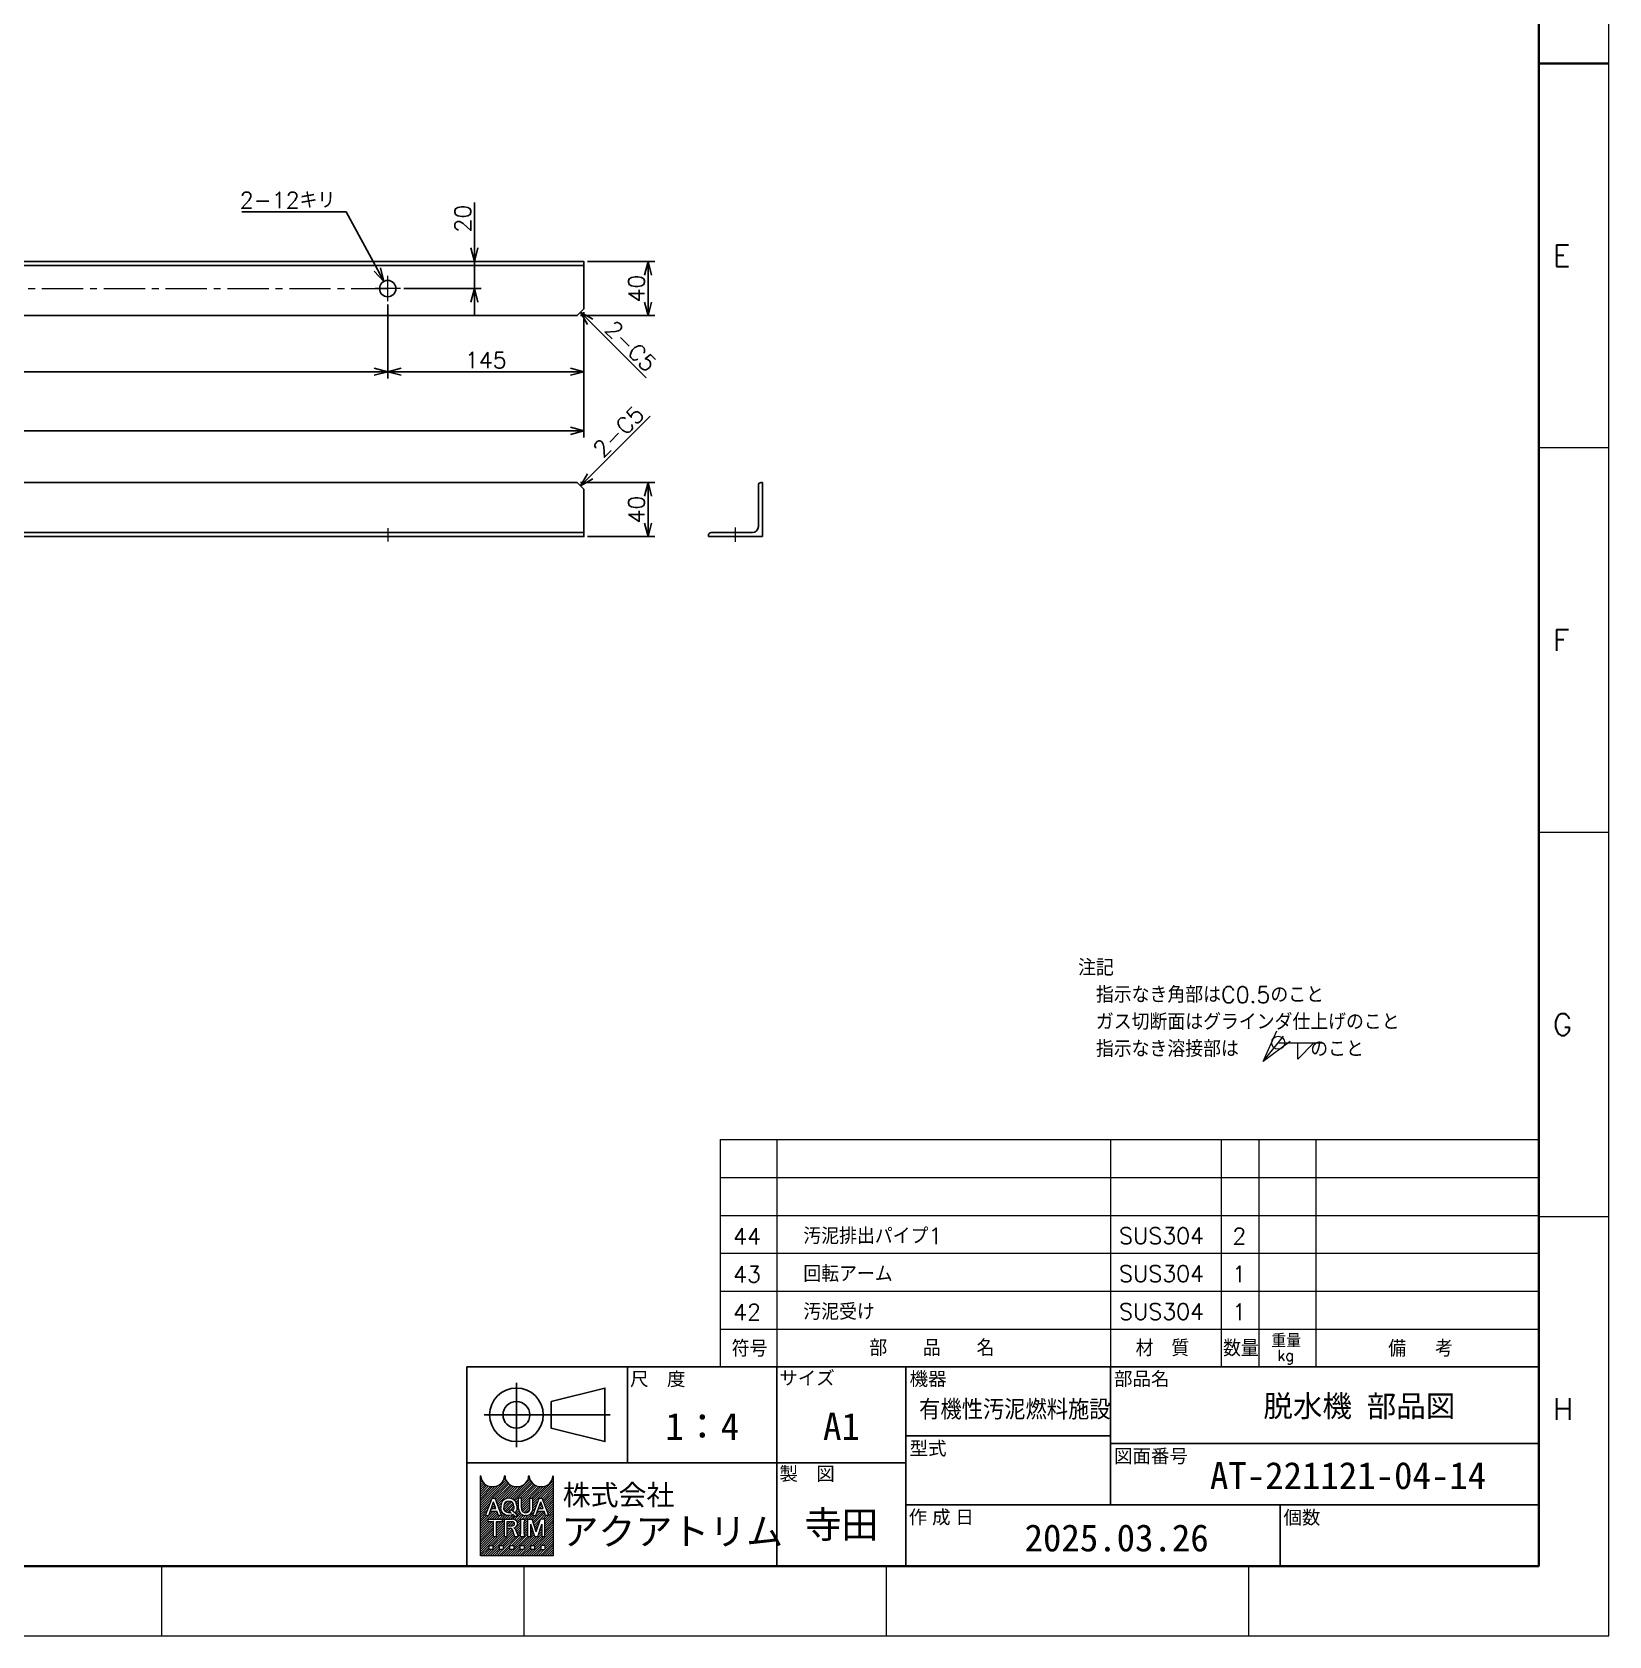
# Model space of a CAD drawing. Header units: millimetres. Extents: x 0 to 3313, y -19 to 2332.
# Drawn here: x 2148 to 3313, y 0 to 1185 of the extents above; entities that cross this region are included whole.
import ezdxf
from ezdxf.enums import TextEntityAlignment as Align

# ---------------------------------------------------------------- set-up
doc = ezdxf.new("R2010")
doc.units = ezdxf.units.MM
doc.header["$LTSCALE"] = 1.6
doc.header["$PDMODE"] = 99
doc.header["$PDSIZE"] = 1
doc.linetypes.add('CENTER2', pattern=[28.575000000000003, 19.05, -3.175, 3.175, -3.175])
for name, color, linetype, lineweight in [('05_CENTER', 4, 'CENTER2', 13), ('07_TEXT', 3, 'Continuous', 13), ('08_DIM', 3, 'Continuous', 13), ('90_FRAME', 5, 'Continuous', 35)]:
    doc.layers.add(name, color=color, linetype=linetype, lineweight=lineweight)
doc.layers.add('91_BLANK', color=5, linetype='Continuous', lineweight=0, plot=False)
doc.styles.add('KSS_TXT', font='txt.shx', dxfattribs={"bigfont": 'extfont2.shx'})
doc.styles.add('MS_G', font='MS Gothic.ttf')
doc.styles.get("Standard").update_dxf_attribs({"font": 'txt.shx', "bigfont": 'extfont2.shx'})
doc.styles.add('表題用', font='MS PGothic.ttf')
doc.dimstyles.new('KSS_DIM', dxfattribs={"dimscale": 4, "dimtxt": 3, "dimasz": 2.5, "dimexe": 1.25, "dimexo": 0.625, "dimtad": 1, "dimdsep": 46, "dimtxsty": 'KSS_TXT', "dimblk": 'OPEN30', "dimcen": 0, "dimazin": 2, "dimtfac": 0.75, "dimtmove": 0, "dimatfit": 3, "dimldrblk": 'OPEN30', "dimfxl": 1.25, "dimtolj": 1, "dimarcsym": 0})
doc.dimstyles.new('KSS_DIM$3', dxfattribs={"dimscale": 4, "dimtxt": 3, "dimasz": 2.5, "dimexe": 1.25, "dimexo": 0.625, "dimtad": 1, "dimtih": 1, "dimtoh": 1, "dimdsep": 46, "dimtxsty": 'KSS_TXT', "dimblk": 'OPEN30', "dimcen": 0, "dimazin": 2, "dimtfac": 0.75, "dimtofl": 0, "dimtmove": 0, "dimatfit": 3, "dimldrblk": 'OPEN30', "dimfxl": 1.25, "dimtolj": 1, "dimarcsym": 0})

# ---------------------------------------------------------------- blocks, each defined once
blk = doc.blocks.new('Weld-line')
blk.add_line((0, 0), (1, 0))
blk = doc.blocks.new('Weld10-s5')
blk.add_circle((0, 0), 2)
blk = doc.blocks.new('Weld10-a1')
for p, q in [((5, 0), (0, 5)), ((0, 5), (0, 0)), ((0, 0), (5, 0))]:
    blk.add_line(p, q)
at = {"width": 0.9}
blk.add_attdef('S', text='', height=2.8, dxfattribs=at).set_placement((-2, 1), align=Align.RIGHT)
blk.add_attdef('L', (8, 1), '', height=2.8, dxfattribs=at)
blk = doc.blocks.new('_Open30')
at = {"color": 0, "linetype": 'ByBlock', "lineweight": -2}
for p, q in [((-1, 0.26794919), (0, 0)), ((0, 0), (-1, -0.26794919)), ((0, 0), (-1, 0))]:
    blk.add_line(p, q, dxfattribs=at)
blk = doc.blocks.new('*D81')
at = {"layer": '08_DIM', "color": 0, "lineweight": -2, "transparency": 16777216}
for p, q in [((455.4781774091662, 978.0065514422458), (455.4781774091662, 885.4543073932655)), ((2555.478177409166, 978.0065514422458), (2555.478177409166, 885.4543073932655)), ((465.4781774091662, 890.4543073932655), (2545.478177409166, 890.4543073932655))]:
    blk.add_line(p, q, dxfattribs=at)
at = {"layer": 'Defpoints', "color": 0, "transparency": 16777216}
for p in [(455.4781774091662, 980.5065514422458), (2555.478177409166, 980.5065514422458), (2555.478177409166, 890.4543073932655)]:
    blk.add_point(p, dxfattribs=at)
at = {"layer": '08_DIM', "color": 0, "lineweight": -2, "transparency": 16777216, "xscale": 10, "yscale": 10, "zscale": 10, "rotation": 180}
blk.add_blockref('_Open30', (455.4781774091662, 890.4543073932655), dxfattribs=at)
at = {"layer": '08_DIM', "color": 0, "lineweight": -2, "transparency": 16777216, "xscale": 10, "yscale": 10, "zscale": 10}
blk.add_blockref('_Open30', (2555.478177409166, 890.4543073932655), dxfattribs=at)
at = {"layer": '08_DIM', "color": 0, "transparency": 16777216, "insert": (1505.478177409166, 898.9543073932655), "char_height": 12, "attachment_point": 5, "style": 'KSS_TXT'}
blk.add_mtext('\\A1;2100', dxfattribs=at)
blk = doc.blocks.new('*D82')
at = {"layer": '08_DIM', "color": 0, "lineweight": -2, "transparency": 16777216}
for p, q in [((600.4781774088278, 983.6655006345372), (600.4781774088278, 929.1009250531433)), ((2410.478177399176, 983.6655006345372), (2410.478177399176, 929.1009250531433)), ((610.4781774088278, 934.1009250531433), (2400.478177399176, 934.1009250531433))]:
    blk.add_line(p, q, dxfattribs=at)
at = {"layer": 'Defpoints', "color": 0, "transparency": 16777216}
for p in [(600.4781774088278, 986.1655006345372), (2410.478177399176, 986.1655006345372), (2410.478177399176, 934.1009250531433)]:
    blk.add_point(p, dxfattribs=at)
at = {"layer": '08_DIM', "color": 0, "lineweight": -2, "transparency": 16777216, "xscale": 10, "yscale": 10, "zscale": 10, "rotation": 180}
blk.add_blockref('_Open30', (600.4781774088278, 934.1009250531433), dxfattribs=at)
at = {"layer": '08_DIM', "color": 0, "lineweight": -2, "transparency": 16777216, "xscale": 10, "yscale": 10, "zscale": 10}
blk.add_blockref('_Open30', (2410.478177399176, 934.1009250531433), dxfattribs=at)
at = {"layer": '08_DIM', "color": 0, "transparency": 16777216, "insert": (1505.478177404002, 942.6009250531433), "char_height": 12, "attachment_point": 5, "style": 'KSS_TXT'}
blk.add_mtext('\\A1;1810', dxfattribs=at)
blk = doc.blocks.new('*D83')
at = {"layer": '08_DIM', "color": 0, "lineweight": -2, "transparency": 16777216}
for p, q in [((2410.478177399176, 983.6655006345372), (2410.478177399176, 929.1009250531433)), ((2555.478177409166, 978.006551442244), (2555.478177409166, 929.1009250531433)), ((2420.478177399176, 934.1009250531433), (2545.478177409166, 934.1009250531433))]:
    blk.add_line(p, q, dxfattribs=at)
at = {"layer": 'Defpoints', "color": 0, "transparency": 16777216}
for p in [(2410.478177399176, 986.1655006345372), (2555.478177409166, 980.506551442244), (2555.478177409166, 934.1009250531433)]:
    blk.add_point(p, dxfattribs=at)
at = {"layer": '08_DIM', "color": 0, "lineweight": -2, "transparency": 16777216, "xscale": 10, "yscale": 10, "zscale": 10, "rotation": 180}
blk.add_blockref('_Open30', (2410.478177399176, 934.1009250531433), dxfattribs=at)
at = {"layer": '08_DIM', "color": 0, "lineweight": -2, "transparency": 16777216, "xscale": 10, "yscale": 10, "zscale": 10}
blk.add_blockref('_Open30', (2555.478177409166, 934.1009250531433), dxfattribs=at)
at = {"layer": '08_DIM', "color": 0, "transparency": 16777216, "insert": (2482.978177404171, 942.6092583864767), "char_height": 12, "attachment_point": 5, "style": 'KSS_TXT'}
blk.add_mtext('\\A1;145', dxfattribs=at)
blk = doc.blocks.new('*D84')
at = {"layer": '08_DIM', "color": 0, "lineweight": -2, "transparency": 16777216}
for p, q in [((2474.486355942381, 1025.506551442246), (2474.486355942381, 1059.006551442246)), ((2422.319228210565, 1015.506551442246), (2479.486355942381, 1015.506551442246)), ((2474.486355942381, 995.5065514459257), (2474.486355942381, 1015.506551442246)), ((2422.319228210565, 995.5065514459257), (2479.486355942381, 995.5065514459257)), ((2474.486355942381, 985.5065514459257), (2474.486355942381, 975.5065514459257))]:
    blk.add_line(p, q, dxfattribs=at)
at = {"layer": 'Defpoints', "color": 0, "transparency": 16777216}
for p in [(2419.819228210565, 1015.506551442246), (2474.486355942381, 1015.506551442246), (2419.819228210565, 995.5065514459257)]:
    blk.add_point(p, dxfattribs=at)
at = {"layer": '08_DIM', "color": 0, "lineweight": -2, "transparency": 16777216, "xscale": 10, "yscale": 10, "zscale": 10}
for p, rotation in [((2474.486355942381, 1015.506551442246), 270), ((2474.486355942381, 995.5065514459257), 90)]:
    blk.add_blockref('_Open30', p, dxfattribs=dict(at, rotation=rotation))
at = {"layer": '08_DIM', "color": 0, "transparency": 16777216, "insert": (2465.986355942381, 1047.256551442246), "char_height": 12, "attachment_point": 5, "rotation": 90, "style": 'KSS_TXT'}
blk.add_mtext('\\A1;20', dxfattribs=at)
blk = doc.blocks.new('*D85')
at = {"layer": '08_DIM', "color": 0, "lineweight": -2, "transparency": 16777216}
for p, q in [((2557.978177409166, 1015.506551442246), (2607.804893709204, 1015.506551442246)), ((2602.804893709204, 985.506551442244), (2602.804893709204, 1005.506551442246)), ((2552.978177409166, 975.506551442244), (2607.804893709204, 975.506551442244))]:
    blk.add_line(p, q, dxfattribs=at)
at = {"layer": 'Defpoints', "color": 0, "transparency": 16777216}
for p in [(2555.478177409166, 1015.506551442246), (2602.804893709204, 1015.506551442246), (2550.478177409166, 975.506551442244)]:
    blk.add_point(p, dxfattribs=at)
at = {"layer": '08_DIM', "color": 0, "lineweight": -2, "transparency": 16777216, "xscale": 10, "yscale": 10, "zscale": 10}
for p, rotation in [((2602.804893709204, 1015.506551442246), 90), ((2602.804893709204, 975.506551442244), 270)]:
    blk.add_blockref('_Open30', p, dxfattribs=dict(at, rotation=rotation))
at = {"layer": '08_DIM', "color": 0, "transparency": 16777216, "insert": (2594.304893709204, 995.5065514422449), "char_height": 12, "attachment_point": 5, "rotation": 90, "style": 'KSS_TXT'}
blk.add_mtext('\\A1;40', dxfattribs=at)
blk = doc.blocks.new('*D86')
at = {"layer": '08_DIM', "color": 0, "lineweight": -2, "transparency": 16777216}
for p, q in [((2552.978177409177, 852.2274631328455), (2607.804893709204, 852.2274631328455)), ((2602.804893709204, 822.2274631328455), (2602.804893709204, 842.2274631328455)), ((2557.978177409177, 812.2274631328455), (2607.804893709204, 812.2274631328455))]:
    blk.add_line(p, q, dxfattribs=at)
at = {"layer": 'Defpoints', "color": 0, "transparency": 16777216}
for p in [(2550.478177409177, 852.2274631328455), (2602.804893709204, 852.2274631328455), (2555.478177409177, 812.2274631328455)]:
    blk.add_point(p, dxfattribs=at)
at = {"layer": '08_DIM', "color": 0, "lineweight": -2, "transparency": 16777216, "xscale": 10, "yscale": 10, "zscale": 10}
for p, rotation in [((2602.804893709204, 852.2274631328455), 90), ((2602.804893709204, 812.2274631328455), 270)]:
    blk.add_blockref('_Open30', p, dxfattribs=dict(at, rotation=rotation))
at = {"layer": '08_DIM', "color": 0, "transparency": 16777216, "insert": (2594.304893709204, 832.2274631328455), "char_height": 12, "attachment_point": 5, "rotation": 90, "style": 'KSS_TXT'}
blk.add_mtext('\\A1;40', dxfattribs=at)
blk = doc.blocks.new('*D87')
at = {"layer": '08_DIM', "color": 0, "lineweight": -2, "transparency": 16777216}
for p, q in [((2302.618709735797, 1052.339583678248), (2379.718709735798, 1052.339583678248)), ((2379.718709735798, 1052.339583678248), (2402.862450600905, 1009.577823788329))]:
    blk.add_line(p, q, dxfattribs=at)
at = {"layer": 'Defpoints', "color": 0, "transparency": 16777216}
for p in [(2407.622279849824, 1000.783278574327), (2413.334074948528, 990.2298243175244)]:
    blk.add_point(p, dxfattribs=at)
at = {"layer": '08_DIM', "color": 0, "lineweight": -2, "transparency": 16777216, "xscale": 10, "yscale": 10, "zscale": 10, "rotation": 298.423367479042}
blk.add_blockref('_Open30', (2407.622279849824, 1000.783278574327), dxfattribs=at)
at = {"layer": '08_DIM', "color": 0, "transparency": 16777216, "insert": (2336.418709735798, 1060.839583678248), "char_height": 12, "attachment_point": 5, "style": 'KSS_TXT'}
blk.add_mtext('\\A1;2-12キリ', dxfattribs=at)
blk = doc.blocks.new('*D88')
at = {"layer": '08_DIM', "color": 0, "lineweight": -2, "transparency": 16777216}
blk.add_line((2560.049245221031, 970.9354836303788), (2601.402034980702, 929.5826938707078), dxfattribs=at)
at = {"layer": 'Defpoints', "color": 0, "transparency": 16777216}
for p in [(2552.978177409166, 978.0065514422441), (2615.177660274097, 915.8070685773126), (2615.177660274097, 915.8070685773127)]:
    blk.add_point(p, dxfattribs=at)
at = {"layer": '08_DIM', "color": 0, "lineweight": -2, "transparency": 16777216, "xscale": 10, "yscale": 10, "zscale": 10, "rotation": 135.0000000000001}
blk.add_blockref('_Open30', (2552.978177409166, 978.0065514422442), dxfattribs=at)
at = {"layer": '08_DIM', "color": 0, "transparency": 16777216, "insert": (2590.094219038227, 952.9231102063741), "char_height": 12, "attachment_point": 5, "rotation": 315.0000000000001, "style": 'KSS_TXT'}
blk.add_mtext('\\A1;2-C5', dxfattribs=at)
blk = doc.blocks.new('*D89')
at = {"layer": '08_DIM', "color": 0, "lineweight": -2, "transparency": 16777216}
blk.add_line((2560.049245221042, 856.798530944712), (2604.394108877937, 901.1433946016069), dxfattribs=at)
at = {"layer": 'Defpoints', "color": 0, "transparency": 16777216}
for p in [(2605.906838547926, 902.6561242715945), (2605.906838547925, 902.656124271595), (2552.978177409177, 849.7274631328461)]:
    blk.add_point(p, dxfattribs=at)
at = {"layer": '08_DIM', "color": 0, "lineweight": -2, "transparency": 16777216, "xscale": 10, "yscale": 10, "zscale": 10, "rotation": 224.9999999999999}
blk.add_blockref('_Open30', (2552.978177409177, 849.7274631328465), dxfattribs=at)
at = {"layer": '08_DIM', "color": 0, "transparency": 16777216, "insert": (2581.053692542271, 889.8355786591322), "char_height": 12, "attachment_point": 5, "rotation": 44.999999999999815, "style": 'KSS_TXT'}
blk.add_mtext('\\A1;2-C5', dxfattribs=at)
blk = doc.blocks.new('Jis_w20130906110600')
blk.add_blockref('Weld10-s5', (0, 0))
at = {"xscale": -1, "rotation": 180}
blk.add_blockref('Weld10-a1', (6, 0), dxfattribs=at)
at = {"layer": '08_DIM', "xscale": 14, "yscale": 14, "zscale": 14}
blk.add_blockref('Weld-line', (0, 0), dxfattribs=at)
at = {"style": 'KSS_TXT', "flags": 1}
blk.add_attdef('JISINFO', (0, 0), '', height=3, dxfattribs=at)
at = {"layer": '08_DIM'}
blk.add_leader([(-4.630805428080293, -5.765361229938435), (0, 0)], dimstyle='KSS_DIM', dxfattribs=at)

msp = doc.modelspace()

# ---------------------------------------------------------------- hatches: boundary and pattern name
at = {"layer": '90_FRAME', "lineweight": 5}
h = msp.add_hatch(dxfattribs=at)
h.set_pattern_fill('_USER', color=4, scale=1.2, angle=45, pattern_type=0)
h.set_pattern_definition([(45, (2.428014568067738e-06, 3.380257567187072e-07), (-0.8485281374238569, 0.848528137423857), [])])
edge = h.paths.add_edge_path()
edge.add_arc((2532.784011563459, 118.0443029261328), 0.2561589359989652, 90, 180)
edge.add_ellipse((2523.818448803494, 118.0443029261328), major_axis=(-8.709403823964816, 0), ratio=0.8823529411764706, start_angle=360, end_angle=540, ccw=False)
edge.add_arc((2514.85288604353, 118.0443029261328), 0.2561589359989652, 3.187317984128255, 180.0000000000261)
edge.add_ellipse((2505.887323283566, 118.0443029261328), major_axis=(-8.709403823964816, 0), ratio=0.8823529411764706, start_angle=360, end_angle=540, ccw=False)
edge.add_arc((2496.921760523602, 118.0443029261328), 0.2561589359989652, 3.187317984128255, 180)
edge.add_ellipse((2487.956197763638, 118.0443029261328), major_axis=(-8.709403823964816, 0), ratio=0.8823529411764706, start_angle=360, end_angle=540, ccw=False)
edge.add_arc((2478.990635003674, 118.0443029261328), 0.2561589359989652, 3.187317984128255, 90)
edge.add_line((2478.990635003674, 118.3004618621339), (2478.990635003674, 59.12774764637243))
edge.add_line((2478.990635003674, 59.12774764637061), (2532.784011563457, 59.12774764637061))
edge.add_line((2532.784011563459, 59.12774764637061), (2532.784011563459, 118.3004618621303))
h.paths.add_polyline_path([(2487.66487877106, 101.6977199126409), (2489.788746144333, 101.6977199126409), (2494.618467985672, 88.95125125733057), (2494.618467985672, 88.88977311269218), (2492.31913091058, 88.88977311269218), (2491.116768427358, 92.26639753210247), (2486.388088275232, 92.26639753210247), (2487.081315743436, 94.2132054456938), (2490.423540959158, 94.2132054456938), (2488.726812457696, 98.97817023052949), (2485.134494004816, 88.88977311269218), (2482.835156929721, 88.88977311269218), (2482.835156929721, 88.95125125733057)], flags=16)
edge = h.paths.add_edge_path(flags=16)
edge.add_ellipse((2499.963838488116, 96.06222332066272), major_axis=(-5.8916555279762, 0), ratio=0.9565217391304346, start_angle=180, end_angle=360, ccw=False)
edge.add_line((2505.855494016092, 96.06222332066272), (2505.855494016092, 94.52526970466852))
edge.add_ellipse((2499.963838488116, 94.52526970466852), major_axis=(-5.8916555279762, 0), ratio=0.9565217391304346, start_angle=142.1052553177129, end_angle=180, ccw=False)
edge.add_line((2504.613182037477, 91.06387544701602), (2502.962457058112, 92.42409125054064))
edge.add_ellipse((2499.963838488116, 94.67598871228392), major_axis=(3.75679118758396, 0), ratio=0.9950358206786509, start_angle=-37.0427632869818, end_angle=0)
edge.add_line((2503.720624959607, 94.67584359503917), (2503.720624959607, 95.91150431304732))
edge.add_ellipse((2499.963838488116, 95.91150431304732), major_axis=(3.75678647149081, 0), ratio=0.9947182625257321, start_angle=360, end_angle=540)
edge.add_line((2496.207052016625, 95.91150431304732), (2496.207052016625, 94.6758569709159))
edge.add_ellipse((2499.963838488116, 94.67598871228392), major_axis=(3.75679118758396, 0), ratio=0.9950358206786509, start_angle=-180, end_angle=-65.75794872216291)
edge.add_line((2501.506348242825, 91.26747993830713), (2500.4603937385, 92.28544412584733))
edge.add_line((2500.460393738498, 92.28544412584552), (2501.595038929112, 93.49027929634349))
edge.add_line((2501.595038929112, 93.4902792963453), (2506.339262864996, 89.58098583213132))
edge.add_line((2506.339262864994, 89.5809858321295), (2504.856736798023, 88.00674962027688))
edge.add_line((2504.856736798026, 88.0067496202787), (2503.07578545746, 89.74004172519153))
edge.add_ellipse((2499.963838488116, 94.52526970466852), major_axis=(-5.8916555279762, 0), ratio=0.9565217391304346, start_angle=0, end_angle=121.88362473889401, ccw=False)
edge.add_line((2494.07218296014, 94.52526970466852), (2494.07218296014, 96.06222332066272))
h.paths.add_polyline_path([(2494.999432772534, 86.32818375270244), (2494.999432772534, 84.5350712007089), (2491.157048732549, 84.5350712007089, 0.4142135623730951), (2490.900889796548, 84.27891226470956), (2490.900889796548, 73.52023695275375), (2488.59545937256, 73.52023695275375), (2488.59545937256, 84.27891226470956, 0.4142135623730951), (2488.339300436562, 84.5350712007089), (2484.496916396577, 84.5350712007089), (2484.496916396577, 86.32818375270244)], flags=16)
edge = h.paths.add_edge_path(flags=16)
edge.add_line((2496.459497088164, 86.32818375270244), (2502.35115261614, 86.32818375270244))
edge.add_ellipse((2502.351152616136, 82.95894590900161), major_axis=(-4.134945875879031, 7.595772347314229e-16), ratio=0.8148203011203055, start_angle=111.38697473498539, end_angle=270, ccw=False)
edge.add_arc((2502.985257251928, 78.39289031076214), 1.674818033710892, 22.272952259934925, 58.5531130129101, ccw=False)
edge.add_line((2504.535115011853, 79.02767875586642), (2506.742257428013, 73.62270052715348))
edge.add_line((2506.742257428015, 73.62270052715348), (2506.742257428015, 73.52023695275375))
edge.add_line((2506.742257428015, 73.52023695275375), (2504.257515748826, 73.52023695275375))
edge.add_line((2504.257515748826, 73.52023695275375), (2502.307650511496, 78.94771842802538))
edge.add_arc((2501.357145190688, 78.56507232130707), 1.02463574399587, 21.92829786654815, 90)
edge.add_line((2501.357145190688, 79.58970806530078), (2498.841775192951, 79.58970806530078))
edge.add_line((2498.84177519295, 79.58970806530078), (2498.84177519295, 81.38282061729433))
edge.add_line((2498.84177519295, 81.38282061729433), (2502.658543339333, 81.38282061729433))
edge.add_arc((2502.603584884776, 82.95894590900161), 1.577083183248922, 271.9970571044071, 448.0029428955929)
edge.add_line((2502.658543339339, 84.5350712007089), (2498.764927512154, 84.5350712007089))
edge.add_line((2498.764927512153, 84.5350712007089), (2498.764927512153, 73.52023695275375))
edge.add_line((2498.764927512153, 73.52023695275375), (2496.459497088162, 73.52023695275375))
edge.add_line((2496.459497088164, 73.52023695275375), (2496.459497088164, 86.32818375270244))
h.paths.add_polyline_path([(2507.039615355666, 101.6977199126409), (2509.345045779658, 101.6977199126409), (2509.345045779658, 94.52526970466852, 0.175030561155744), (2510.36206541662, 91.58973104410461, 0.2571496110314638), (2514.475840606674, 91.58973104410461, 0.1750305611562702), (2515.492860243632, 94.52526970467761), (2515.492860243632, 101.6977199126409), (2517.798290667624, 101.6977199126409), (2517.798290667624, 94.06187212229952, -0.3793912406243967), (2512.803191415643, 88.88977311269218), (2512.034714607643, 88.88977311269218, -0.3793912406243716), (2507.039615355666, 94.06187212229952)], flags=16)
h.paths.add_polyline_path([(2508.684833381887, 86.32818375270244), (2511.502581677878, 86.32818375270244), (2511.502581677878, 84.5350712007089, 0.4142135623730951), (2511.24642274188, 84.27891226470956), (2511.24642274188, 75.56950844074481, 0.4142135623730951), (2511.502581677878, 75.3133495047473), (2511.502581677878, 73.52023695275375), (2508.684833381887, 73.52023695275375), (2508.684833381887, 75.3133495047473, 0.4142135623730951), (2508.940992317888, 75.56950844074481), (2508.940992317888, 84.27891226470956, 0.4142135623730951), (2508.684833381887, 84.5350712007089)], flags=16)
h.paths.add_polyline_path([(2513.810508226824, 86.32818375270244), (2517.155838741566, 86.32818375270244), (2520.214481626799, 77.0259742398407), (2523.273124512032, 86.32818375270244), (2526.620577930842, 86.32818375270244), (2526.620577930842, 73.52023695275375), (2524.315147506853, 73.52023695275375), (2524.315147506853, 82.48579971271784), (2521.367196838795, 73.52023695275375), (2519.061766414806, 73.52023695275375), (2516.113815746744, 82.48579971271784), (2516.115938650817, 73.52023695275375), (2513.810508226824, 73.52023695275375)], flags=16)
h.paths.add_polyline_path([(2522.498218294798, 101.6977199126409), (2524.622085668072, 101.6977199126409), (2529.451807509411, 88.95125125733057), (2529.451807509411, 88.88977311269218), (2527.152470434315, 88.88977311269218), (2525.950107951097, 92.26639753210247), (2521.221427798971, 92.26639753210247), (2521.914655267171, 94.2132054456938), (2525.256880482897, 94.2132054456938), (2523.560151981435, 98.97817023052949), (2519.967833528551, 88.88977311269218), (2517.668496453456, 88.88977311269218), (2517.668496453456, 88.95125125733057)], flags=16)
h.paths.add_polyline_path([(2485.138449467651, 66.81251572633983), (2488.212356699636, 66.81251572633983), (2488.212356699636, 63.73860849435323), (2485.138449467651, 63.73860849435323)], flags=16)
h.paths.add_polyline_path([(2492.82321754762, 66.81251572633983), (2495.897124779605, 66.81251572633983), (2495.897124779605, 63.73860849435323), (2492.82321754762, 63.73860849435323)], flags=16)
h.paths.add_polyline_path([(2500.507985627589, 66.81251572633983), (2503.581892859574, 66.81251572633983), (2503.581892859574, 63.73860849435323), (2500.507985627589, 63.73860849435323)], flags=16)
h.paths.add_polyline_path([(2508.192753707558, 66.81251572633983), (2511.266660939543, 66.81251572633983), (2511.266660939543, 63.73860849435323), (2508.192753707558, 63.73860849435323)], flags=16)
h.paths.add_polyline_path([(2515.877521787528, 66.81251572633983), (2518.951429019512, 66.81251572633983), (2518.951429019512, 63.73860849435323), (2515.877521787528, 63.73860849435323)], flags=16)
h.paths.add_polyline_path([(2523.562289867497, 66.81251572633983), (2526.636197099482, 66.81251572633983), (2526.636197099482, 63.73860849435323), (2523.562289867497, 63.73860849435323)], flags=16)

# ---------------------------------------------------------------- linework, layer by layer
at = {"color": 0}
for p, q in [((455.4781774091662, 1012.506551442244), (2555.478177409166, 1012.506551442244)), ((2684.388562564987, 850.2274631328455), (2684.388562564987, 819.7274631328455)), ((2686.388562564987, 852.2274631328455), (2687.388562564987, 852.2274631328455)), ((2687.388562564987, 812.2274631328455), (2687.388562564987, 852.2274631328455)), ((455.4781774091771, 815.2274631328455), (2555.478177409177, 815.2274631328455)), ((2647.388562564987, 813.2274631328455), (2647.388562564987, 812.2274631328455)), ((2687.388562564987, 812.2274631328455), (2647.388562564987, 812.2274631328455)), ((2679.888562564987, 815.2274631328455), (2649.388562564987, 815.2274631328455))]:
    msp.add_line(p, q, dxfattribs=at)
for points in [[(455.4781774091662, 1015.506551442246), (2555.478177409166, 1015.506551442246), (2555.478177409166, 980.506551442244), (2550.478177409166, 975.506551442244), (460.4781774091662, 975.5065514422458), (455.4781774091662, 980.5065514422458)], [(455.4781774091771, 812.2274631328455), (2555.478177409177, 812.2274631328455), (2555.478177409177, 847.2274631328455), (2550.478177409177, 852.2274631328455), (460.4781774091771, 852.2274631328455), (455.4781774091771, 847.2274631328455)]]:
    msp.add_lwpolyline(points, close=True, dxfattribs=at)
msp.add_circle((2410.478177399176, 995.5065514459257), 6, dxfattribs=at)
for centre, radius, start, end in [((2686.388562564987, 850.2274631328455), 2, 90, 180), ((2679.888562564987, 819.7274631328455), 4.5, 270, 0), ((2649.388562564987, 813.2274631328455), 2, 90, 180)]:
    msp.add_arc(centre, radius, start, end, dxfattribs=at)
at = {"layer": '05_CENTER'}
for p, q in [((600.4781774088278, 995.5065514459402), (2410.478177399165, 995.5065514459548)), ((2419.819228210565, 995.5065514459257), (2401.137126587766, 995.5065514459257)), ((2410.478177399176, 986.1655006345372), (2410.478177399176, 1004.847602257343)), ((2410.478177399176, 818.5888000965988), (2410.478177399176, 808.5888000965988)), ((2667.388562564987, 808.5145932591531), (2667.388562564987, 819.0573198121692))]:
    msp.add_line(p, q, dxfattribs=at)
at = {"layer": '90_FRAME'}
msp.add_line((3312.803439193518, 1161.723697891917), (3260.955724908015, 1161.723697891917), dxfattribs=at)
at = {"layer": '90_FRAME', "color": 4, "lineweight": 13}
for p, q in [((3312.803439193518, 877.7348223930649), (3260.955724908015, 877.7348223930649)), ((3312.803439193518, 593.7459468942131), (3260.955724908015, 593.7459468942131)), ((2656.070015874565, 366.7016214586548), (2656.070015874565, 198.7016244671281)), ((2656.070038980798, 366.7016244580258), (3260.955748014248, 366.7016244580258)), ((2698.070010624573, 366.7016244580258), (2698.070010624573, 198.7016244671281)), ((2944.431898635686, 366.7016244580258), (2944.431898635686, 198.7016244671281)), ((3026.208353593605, 366.7016244580258), (3026.208353593628, 198.7016244671281)), ((3054.208350093605, 366.7016244580258), (3054.20835009363, 198.7016244671281)), ((3096.208344843623, 366.7016244580258), (3096.208344843623, 198.7016244671281)), ((2656.069992768332, 338.7016214586315), (3260.955701801782, 338.7016214586315)), ((2656.069992768332, 310.7016214586315), (3260.955701801782, 310.7016214586315)), ((3312.803439193518, 309.7570713953615), (3260.955724908015, 309.7570713953615)), ((2656.069992768332, 282.7016199634972), (3260.955701801782, 282.7016199634972)), ((2656.069992768332, 254.7016214586315), (3260.955701801782, 254.7016214586315)), ((2656.069992768332, 226.7016214586315), (3260.955701801782, 226.7016214586315)), ((2243.636907767629, -1.126752522395691e-07), (2243.636907767629, 51.61591018200809)), ((2511.370527766548, -1.126752522395691e-07), (2511.370527766548, 51.61591018200809)), ((2779.104147765468, -1.126752522395691e-07), (2779.104147765468, 51.61591018200809)), ((3046.837767764388, -1.126752522395691e-07), (3046.837767764388, 51.61591018200809))]:
    msp.add_line(p, q, dxfattribs=at)
at = {"layer": '90_FRAME', "color": 0, "lineweight": 25}
for p, q in [((2587.755724910732, 127.9873387531256), (2587.755724910732, 198.7016244671281)), ((2698.070010624573, 51.61591018200807), (2698.070010624573, 198.7016244671281)), ((2793.384296338414, 51.61591018200807), (2793.384296338414, 198.7016244671281)), ((2944.431898635686, 198.7016244671281), (2944.431898635686, 96.8730530389671)), ((2505.585724911065, 139.5844816102249), (2505.585724911065, 187.1044816100325)), ((2481.825724911161, 163.3444816101251), (2574.885724910784, 163.3444816101251)), ((2793.384296338414, 147.7873387530485), (2944.431898635686, 147.7873387530485)), ((2944.431898635686, 142.1301958959261), (3260.955724908015, 142.1301958959261)), ((2793.384296338414, 127.9873387531256), (2468.955724911213, 127.9873387531256)), ((2793.384296338414, 96.8730530389671), (3260.955724908015, 96.8730530389671)), ((3069.927153480171, 96.8730530389671), (3069.927153480171, 51.61591018200807))]:
    msp.add_line(p, q, dxfattribs=at)
at = {"layer": '90_FRAME', "color": 7, "lineweight": 25}
msp.add_line((2656.070015874565, 198.7016244671281), (3260.955724908015, 198.7016244671281), dxfattribs=at)
at = {"layer": '90_FRAME', "color": 4, "lineweight": 5}
for p, q in [((2478.990635003674, 59.12774764637061), (2478.990635003674, 118.3004618621339)), ((2532.784011563459, 118.3004618621339), (2532.784011563459, 59.12774764637061)), ((2482.835156929721, 88.95125125733057), (2487.66487877106, 101.6977199126409)), ((2485.134494004816, 88.88977311269218), (2488.726812457696, 98.97817023052949)), ((2487.66487877106, 101.6977199126409), (2489.788746144333, 101.6977199126409)), ((2490.423540959158, 94.2132054456938), (2488.726812457696, 98.97817023052949)), ((2494.618467985672, 88.95125125733057), (2489.788746144333, 101.6977199126409)), ((2494.07218296014, 96.06222332066272), (2494.07218296014, 94.52526970466852)), ((2496.207052016625, 95.91150431304732), (2496.207052016625, 94.68194142025231)), ((2503.720624959607, 95.91150431304732), (2503.720624959607, 94.68194142025231)), ((2505.855494016092, 96.06222332066272), (2505.855494016092, 94.52526970466852)), ((2507.039615355666, 94.06187212229952), (2507.039615355666, 101.6977199126409)), ((2509.345045779658, 101.6977199126409), (2507.039615355666, 101.6977199126409)), ((2509.345045779658, 94.52526970466852), (2509.345045779658, 101.6977199126409)), ((2515.492860243632, 94.52526970466852), (2515.492860243632, 101.6977199126409)), ((2515.492860243632, 101.6977199126409), (2517.798290667624, 101.6977199126409)), ((2517.668496453456, 88.95125125733057), (2522.498218294798, 101.6977199126409)), ((2517.798290667624, 94.06187212229952), (2517.798290667624, 101.6977199126409)), ((2519.967833528551, 88.88977311269218), (2523.560151981435, 98.97817023052949)), ((2522.498218294798, 101.6977199126409), (2524.622085668072, 101.6977199126409)), ((2525.256880482897, 94.2132054456938), (2523.560151981435, 98.97817023052949)), ((2529.451807509411, 88.95125125733057), (2524.622085668072, 101.6977199126409)), ((2482.835156929721, 88.88977311269218), (2482.835156929721, 88.95125125733057)), ((2482.835156929721, 88.95125125733057), (2482.835156929721, 88.95125125733057)), ((2482.835156929721, 88.88977311269218), (2482.835156929721, 88.95125125733057)), ((2482.835156929721, 88.88977311269218), (2485.134494004816, 88.88977311269218)), ((2484.496916396577, 86.32818375270244), (2494.999432772534, 86.32818375270244)), ((2484.496916396577, 86.32818375270244), (2484.496916396577, 84.5350712007089)), ((2484.496916396577, 84.5350712007089), (2488.339300436562, 84.5350712007089)), ((2486.388088275232, 92.26639753210247), (2487.081315743436, 94.2132054456938)), ((2486.388088275232, 92.26639753210247), (2491.116768427358, 92.26639753210247)), ((2487.081315743436, 94.2132054456938), (2490.423540959158, 94.2132054456938)), ((2488.59545937256, 73.52023695275375), (2488.59545937256, 84.27891226470956)), ((2490.900889796548, 73.52023695275375), (2490.900889796548, 84.27891226470956)), ((2492.31913091058, 88.88977311269218), (2491.116768427358, 92.26639753210247)), ((2491.157048732549, 84.5350712007089), (2494.999432772534, 84.5350712007089)), ((2494.618467985672, 88.88977311269218), (2492.31913091058, 88.88977311269218)), ((2494.618467985672, 88.88977311269218), (2494.618467985672, 88.95125125733057)), ((2494.999432772534, 86.32818375270244), (2494.999432772534, 84.5350712007089)), ((2496.459497088164, 86.32818375270244), (2496.459497088164, 73.52023695275375)), ((2496.459497088164, 86.32818375270244), (2502.351152616136, 86.32818375270244)), ((2498.764927512153, 73.52023695275375), (2498.764927512153, 84.5350712007089)), ((2498.764927512153, 84.5350712007089), (2502.658543339339, 84.5350712007089)), ((2500.460393738498, 92.28544412584552), (2501.595038929112, 93.4902792963453)), ((2500.460393738498, 92.28544412584552), (2501.506348242825, 91.26747993830713)), ((2501.595038929112, 93.4902792963453), (2506.339262864994, 89.5809858321295)), ((2502.962457058112, 92.42409125054064), (2504.613182037477, 91.06387544701602)), ((2503.07578545746, 89.74004172519153), (2504.856736798026, 88.0067496202787)), ((2504.856736798026, 88.0067496202787), (2506.339262864994, 89.5809858321295)), ((2508.684833381887, 86.32818375270244), (2511.502581677878, 86.32818375270244)), ((2508.684833381887, 86.32818375270244), (2508.684833381887, 84.5350712007089)), ((2508.940992317888, 75.56950844074481), (2508.940992317888, 84.27891226470956)), ((2511.24642274188, 75.56950844074481), (2511.24642274188, 84.27891226470956)), ((2511.502581677878, 86.32818375270244), (2511.502581677878, 84.5350712007089)), ((2512.803191415643, 88.88977311269218), (2512.034714607647, 88.88977311269218)), ((2513.810508226824, 86.32818375270244), (2513.810508226824, 73.52023695275375)), ((2513.810508226824, 86.32818375270244), (2517.155838741566, 86.32818375270244)), ((2520.214481626799, 77.0259742398407), (2517.155838741566, 86.32818375270244)), ((2517.668496453456, 88.88977311269218), (2517.668496453456, 88.95125125733057)), ((2517.668496453456, 88.95125125733057), (2517.668496453456, 88.95125125733057)), ((2517.668496453456, 88.88977311269218), (2517.668496453456, 88.95125125733057)), ((2517.668496453456, 88.88977311269218), (2519.967833528551, 88.88977311269218)), ((2520.214481626799, 77.0259742398407), (2523.273124512032, 86.32818375270244)), ((2521.221427798971, 92.26639753210247), (2521.914655267171, 94.2132054456938)), ((2521.221427798971, 92.26639753210247), (2525.950107951097, 92.26639753210247)), ((2521.914655267171, 94.2132054456938), (2525.256880482897, 94.2132054456938)), ((2526.620577930842, 86.32818375270244), (2523.273124512032, 86.32818375270244)), ((2527.152470434315, 88.88977311269218), (2525.950107951097, 92.26639753210247)), ((2526.620577930842, 73.52023695275375), (2526.620577930842, 86.32818375270244)), ((2529.451807509411, 88.88977311269218), (2527.152470434315, 88.88977311269218)), ((2529.451807509411, 88.88977311269218), (2529.451807509411, 88.95125125733057)), ((2488.59545937256, 73.52023695275375), (2490.900889796548, 73.52023695275375)), ((2496.459497088164, 73.52023695275375), (2498.764927512153, 73.52023695275375)), ((2498.84177519295, 79.58970806530078), (2498.84177519295, 81.38282061729433)), ((2498.84177519295, 81.38282061729433), (2502.658543339339, 81.38282061729433)), ((2498.84177519295, 79.58970806530078), (2501.357145190688, 79.58970806530078)), ((2502.307650511496, 78.94771842802538), (2504.257515748826, 73.52023695275375)), ((2504.257515748826, 73.52023695275375), (2506.742257428015, 73.52023695275375)), ((2504.535115011853, 79.02767875586824), (2506.742257428015, 73.62270052715348)), ((2506.742257428015, 73.62270052715348), (2506.742257428015, 73.52023695275375)), ((2508.684833381887, 73.52023695275375), (2508.684833381887, 75.3133495047473)), ((2508.684833381887, 73.52023695275375), (2511.502581677878, 73.52023695275375)), ((2511.502581677878, 73.52023695275375), (2511.502581677878, 75.3133495047473)), ((2513.810508226824, 73.52023695275375), (2516.115938650817, 73.52023695275375)), ((2516.115938650817, 73.52023695275375), (2516.113815746744, 82.48579971271784)), ((2519.061766414806, 73.52023695275375), (2516.113815746744, 82.48579971271784)), ((2519.061766414806, 73.52023695275375), (2521.367196838795, 73.52023695275375)), ((2521.367196838795, 73.52023695275375), (2524.315147506853, 82.48579971271784)), ((2524.315147506853, 82.48579971271784), (2524.315147506853, 73.52023695275375)), ((2524.315147506853, 73.52023695275375), (2526.620577930842, 73.52023695275375)), ((2485.138449467651, 66.81251572633983), (2488.212356699636, 66.81251572633983)), ((2485.138449467651, 66.81251572633983), (2485.138449467651, 63.73860849435323)), ((2488.212356699636, 63.73860849435323), (2485.138449467651, 63.73860849435323)), ((2488.212356699636, 66.81251572633983), (2488.212356699636, 63.73860849435323)), ((2492.82321754762, 66.81251572633983), (2495.897124779605, 66.81251572633983)), ((2492.82321754762, 66.81251572633983), (2492.82321754762, 63.73860849435323)), ((2495.897124779605, 63.73860849435323), (2492.82321754762, 63.73860849435323)), ((2495.897124779605, 66.81251572633983), (2495.897124779605, 63.73860849435323)), ((2500.507985627589, 66.81251572633983), (2503.581892859574, 66.81251572633983)), ((2500.507985627589, 66.81251572633983), (2500.507985627589, 63.73860849435323)), ((2503.581892859574, 63.73860849435323), (2500.507985627589, 63.73860849435323)), ((2503.581892859574, 66.81251572633983), (2503.581892859574, 63.73860849435323)), ((2508.192753707558, 66.81251572633983), (2511.266660939543, 66.81251572633983)), ((2508.192753707558, 66.81251572633983), (2508.192753707558, 63.73860849435323)), ((2511.266660939543, 63.73860849435323), (2508.192753707558, 63.73860849435323)), ((2511.266660939543, 66.81251572633983), (2511.266660939543, 63.73860849435323)), ((2515.877521787528, 66.81251572633983), (2518.951429019512, 66.81251572633983)), ((2515.877521787528, 66.81251572633983), (2515.877521787528, 63.73860849435323)), ((2518.951429019512, 63.73860849435323), (2515.877521787528, 63.73860849435323)), ((2518.951429019512, 66.81251572633983), (2518.951429019512, 63.73860849435323)), ((2526.636197099482, 66.81251572633983), (2523.562289867497, 66.81251572633983)), ((2523.562289867497, 66.81251572633983), (2523.562289867497, 63.73860849435323)), ((2523.562289867497, 63.73860849435323), (2526.636197099482, 63.73860849435323)), ((2526.636197099482, 66.81251572633983), (2526.636197099482, 63.73860849435323)), ((2532.784011563459, 59.12774764637061), (2478.990635003674, 59.12774764637061))]:
    msp.add_line(p, q, dxfattribs=at)
at = {"layer": '90_FRAME'}
msp.add_lwpolyline([(155.3836106315844, 51.61591018200809), (3260.955724908015, 51.61591018200807), (3260.955724908015, 2271.831485601825), (155.3836106315844, 2271.831485601825)], close=True, dxfattribs=at)
at = {"layer": '90_FRAME', "color": 0, "lineweight": 25}
msp.add_lwpolyline([(2468.955724911213, 51.61591018200807), (3260.955724908015, 51.61591018200807), (3260.955724908015, 198.7016244671281), (2468.955724911213, 198.7016244671281)], close=True, dxfattribs=at)
msp.add_lwpolyline([(2531.325724910964, 173.2444816100865), (2570.925724910803, 183.1444816100479), (2570.925724910803, 143.5444816102095), (2531.325724910964, 153.4444816101673), (2531.325724910964, 173.2444816100865)], dxfattribs=at)
for radius in [19.79999999992, 9.89999999996]:
    msp.add_circle((2505.585724911065, 163.3444816101251), radius, dxfattribs=at)
at = {"layer": '90_FRAME', "color": 4, "lineweight": 5}
for centre, radius, start, end in [((2478.990635003674, 118.0443029261328), 0.2561589359989652, 0, 90), ((2496.921760523602, 118.0443029261328), 0.2561589359989652, 0, 180), ((2496.921760523602, 118.0443029261328), 0.2561589359989652, 0, 90), ((2514.85288604353, 118.0443029261328), 0.2561589359989652, 0, 180), ((2532.784011563459, 118.0443029261328), 0.2561589359989652, 90, 180), ((2488.339300436562, 84.27891226470956), 0.2561589359989652, 0, 90), ((2491.157048732549, 84.27891226470956), 0.2561589359989652, 90, 180), ((2502.603584884776, 82.95894590900161), 1.577083183248922, 271.997057104354, 88.00294289554164), ((2512.454759294769, 94.29357091348675), 5.420098542558598, 182.4500309922613, 265.5552572885243), ((2508.684833381887, 84.27891226470956), 0.2561589359989652, 0, 90), ((2513.917997784466, 94.46562951004444), 4.573340900382642, 179.2527938813868, 218.9645718468802), ((2512.418953011647, 95.3246657339073), 4.263862534800127, 241.157727808319, 298.842272191681), ((2511.502581677878, 84.27891226470956), 0.2561589359989652, 90, 180), ((2512.383146728521, 94.29357091348675), 5.420098542558598, 274.4447427114757, 357.5499690077386), ((2510.919908238824, 94.46562951004444), 4.573340900382127, 321.0354281531198, 0.7472061186132525), ((2501.357145190688, 78.56507232130707), 1.024635743995861, 21.92829786655025, 90), ((2502.985257251928, 78.39289031076214), 1.674818033710921, 22.27295225998095, 58.55311301286322), ((2508.684833381887, 75.56950844074481), 0.2561589359989652, 270, 0), ((2511.502581677878, 75.56950844074481), 0.2561589359989652, 180, 270)]:
    msp.add_arc(centre, radius, start, end, dxfattribs=at)
for centre, major_axis, ratio, start_param, end_param in [((2487.956197763638, 118.0443029261328), (-8.709403823964816, 0), 0.8823529411764706, 6.283185307179586, 9.42477796076938), ((2505.887323283566, 118.0443029261328), (-8.709403823964816, 0), 0.8823529411764706, 6.283185307179586, 9.42477796076938), ((2523.818448803494, 118.0443029261328), (-8.709403823964816, 0), 0.8823529411764706, 6.283185307179586, 9.42477796076938), ((2499.963838488116, 96.06222332066272), (-5.8916555279762, 0), 0.9565217391304346, 3.141592653589793, 6.283185307179586), ((2499.963838488116, 95.91150431304732), (3.75678647149081, 0), 0.9947182625257321, 6.283185307179586, 9.42477796076938), ((2502.351152616136, 82.95894590900161), (-4.134945875879031, 7.595772347314198e-16), 0.8148203011203053, 1.944069452961235, 4.71238898038469)]:
    msp.add_ellipse(centre, major_axis=major_axis, ratio=ratio, start_param=start_param, end_param=end_param, dxfattribs=at)
at = {"layer": '90_FRAME', "color": 4, "lineweight": 5, "extrusion": (0, 0, -1)}
for centre, major_axis, ratio, start_param, end_param in [((2499.963838488116, 94.52526970466852), (-5.8916555279762, 0), 0.9565217391304346, 4.155914751220672, 6.283185307179586), ((2499.963838488116, 94.67598871228392), (3.75679118758396, 0), 0.9950358206786509, 7.430878021738927, 9.42477796076938), ((2499.963838488116, 94.67598871228392), (3.75679118758396, 0), 0.9950358206786509, 6.283185307179586, 6.929703490574296), ((2499.963838488116, 94.52526970466852), (-5.8916555279762, 0), 0.9565217391304346, 3.141592653589793, 3.802980717498315)]:
    msp.add_ellipse(centre, major_axis=major_axis, ratio=ratio, start_param=start_param, end_param=end_param, dxfattribs=at)
at = {"layer": '91_BLANK'}
msp.add_lwpolyline([(-8.093381893559126e-07, -1.126752522395691e-07), (3312.803439188015, -1.126752522395691e-07), (3312.803439188015, 2331.679199898026), (-8.093381893559126e-07, 2331.679199898026)], close=True, dxfattribs=at)

# ---------------------------------------------------------------- block references
at = {"layer": '08_DIM', "xscale": 2.4, "yscale": 2.4, "zscale": 2.4}
msp.add_blockref('Jis_w20130906110600', (3068.428883320169, 438.2720577397561), dxfattribs=at)

# ---------------------------------------------------------------- texts
at = {"layer": '07_TEXT', "ltscale": 2, "insert": (2920.555021365965, 499.7997628693677), "char_height": 12, "attachment_point": 1}
msp.add_mtext_dynamic_manual_height_columns('注記\\P\u3000指示なき角部はC0.5のこと\\P\u3000ガス切断面はグラインダ仕上げのこと\\P\u3000指示なき溶接部は\u3000\u3000\u3000\u3000のこと', width=288.7164365960029, gutter_width=15, heights=[0], dxfattribs=at)
at = {"layer": '90_FRAME', "color": 0, "lineweight": 13, "style": 'KSS_TXT'}
for s, p in [('E', (3271.262776154246, 1019.729260142491)), ('F', (3271.262776154246, 735.740384643639)), ('G', (3271.262776154246, 451.7515091447873)), ('H', (3271.262776154246, 167.7626336459356))]:
    msp.add_text(s, height=16, dxfattribs=at).set_placement(p, align=Align.MIDDLE_LEFT)
at = {"layer": '90_FRAME', "color": 3, "lineweight": 13}
for s, p in [('44', (2676.039712852492, 295.1911280502475)), ('2', (3039.665221940936, 295.3923235984358)), ('43', (2676.039712852492, 267.1911235557189)), ('1', (3039.665221940936, 267.3923205944903)), ('42', (2676.039712852492, 239.1911250508532)), ('1', (3039.665221940936, 239.3923220896246))]:
    msp.add_text(s, height=12, dxfattribs=at).set_placement(p, align=Align.MIDDLE_CENTER)
for s, height, p in [('汚泥排出パイプ1', 12, (2717.577544646552, 289.4998207868388)), ('SUS304', 12, (2950.877395667214, 289.6589903046181)), ('回転アーム', 12, (2717.577544646552, 261.4998177828933)), ('SUS304', 12, (2950.877395667214, 261.6589873006726)), ('汚泥受け', 12, (2717.577544646552, 233.4998177828933)), ('SUS304', 12, (2950.877395667214, 233.6589873006726)), ('符号', 12, (2664.621994252741, 206.3275106742893)), ('部\u3000\u3000品\u3000\u3000名', 12, (2766.350850651698, 206.7630661754027)), ('材\u3000質', 12, (2963.105646341352, 206.6188954248648)), ('数量', 12, (3027.678922044203, 206.528707713084)), ('重量', 10, (3063.355111471703, 213.0730870623581)), ('備  考', 12, (3149.730082373996, 206.3275106742893)), ('kg', 8, (3067.77497053342, 203.2883888732092))]:
    msp.add_text(s, height=height, dxfattribs=at).set_placement(p)
at = {"layer": '90_FRAME', "color": 0, "style": '表題用'}
for s, p in [('尺\u3000度', (2589.549799594189, 189.8447367927615)), ('サイズ', (2699.864085308026, 190.5905521223899)), ('機器', (2796.102612217173, 190.0099838312849)), ('部品名', (2947.150214514453, 190.0099838312849)), ('型式', (2796.102612217173, 138.5956981172053)), ('図面番号', (2947.150214514449, 132.9385552600829)), ('製\u3000図', (2699.864146253703, 119.8762664083911)), ('作 成 日', (2795.412463368136, 87.80121205187925)), ('個数', (3072.302040467706, 87.52464831262068))]:
    msp.add_text(s, height=10, dxfattribs=at).set_placement(p, align=Align.MIDDLE_LEFT)
at = {"layer": '90_FRAME', "color": 0, "style": 'MS_G'}
for s, height, p in [('脱水機 部品図', 16, (3057.45906803752, 161.8583705960455)), ('AT-221121-04-14', 20, (3018.011112294846, 108.5143805856874)), ('2025.03.26', 20, (2881.055564052571, 62.47935780311605))]:
    msp.add_text(s, height=height, dxfattribs=at).set_placement(p)
at = {"layer": '90_FRAME', "color": 0, "style": 'MS_G', "width": 0.9}
msp.add_text('有機性汚泥燃料施設', height=12.8, dxfattribs=at).set_placement((2803.147463597718, 161.2842602781881))
at = {"layer": '90_FRAME', "color": 0, "style": 'MS_G'}
msp.add_text('A1', height=20, dxfattribs=at).set_placement((2745.727153481491, 154.8587673244469), align=Align.MIDDLE)
at = {"layer": '90_FRAME', "color": 4, "style": 'MS_G'}
msp.add_text('株式会社', height=15.12154285708176, dxfattribs=at).set_placement((2581.022604109666, 104.1125202362896), align=Align.MIDDLE_CENTER)
msp.add_text('アクアトリム', height=20, dxfattribs=at).set_placement((2538.936777746122, 67.18053213663848))
at = {"layer": '90_FRAME', "color": 0, "style": 'MS_G'}
for tag, p in [('1：4', (2642.912867767654, 154.8587673244469)), ('寺田', (2745.727153481491, 82.7301958961666))]:
    msp.add_attdef(tag, text='', height=20, dxfattribs=at).set_placement(p, align=Align.MIDDLE)

# ---------------------------------------------------------------- dimensions: what is measured, and where the dimension line sits
at = {"layer": '08_DIM'}
dim = msp.add_diameter_dim_2p(p1=(2413.334074948528, 990.2298243175244), p2=(2407.622279849824, 1000.783278574327), text='2-<>キリ', dimstyle='KSS_DIM$3', override={"dimpost": '<>', "dimtix": 1, "dimarcsym": 1}, dxfattribs=at)
dim.commit()
dim.dimension.update_dxf_attribs({"geometry": '*D87', "text_midpoint": (2336.418709735798, 1052.339583678248), "dimtype": 163})
for base, p1, p2, picture, middle in [((2474.486355942381, 1015.506551442246), (2419.819228210565, 995.5065514459257), (2419.819228210565, 1015.506551442246), '*D84', (2465.986355942381, 1047.256551442246)), ((2602.804893709204, 1015.506551442246), (2550.478177409166, 975.506551442244), (2555.478177409166, 1015.506551442246), '*D85', (2594.304893709204, 995.5065514422449)), ((2602.804893709204, 852.2274631328455), (2555.478177409177, 812.2274631328455), (2550.478177409177, 852.2274631328455), '*D86', (2594.304893709204, 832.2274631328455))]:
    dim = msp.add_linear_dim(base=base, p1=p1, p2=p2, angle=90, dimstyle='KSS_DIM', override={"dimarcsym": 1}, dxfattribs=at)
    dim.commit()
    dim.dimension.update_dxf_attribs({"geometry": picture, "text_midpoint": middle})
for base, p1, p2, picture, middle in [((2410.478177399176, 934.1009250531433), (600.4781774088278, 986.1655006345372), (2410.478177399176, 986.1655006345372), '*D82', (1505.478177404002, 942.6009250531433)), ((2555.478177409166, 934.1009250531433), (2410.478177399176, 986.1655006345372), (2555.478177409166, 980.506551442244), '*D83', (2482.978177404171, 942.6092583864767)), ((2555.478177409166, 890.4543073932655), (455.4781774091662, 980.5065514422458), (2555.478177409166, 980.5065514422458), '*D81', (1505.478177409166, 898.9543073932655))]:
    dim = msp.add_linear_dim(base=base, p1=p1, p2=p2, dimstyle='KSS_DIM', override={"dimarcsym": 1}, dxfattribs=at)
    dim.commit()
    dim.dimension.update_dxf_attribs({"geometry": picture, "text_midpoint": middle})
dim = msp.add_aligned_dim(p1=(2552.978177409166, 978.0065514422441), p2=(2615.177660274097, 915.8070685773126), distance=8.271578366314265e-14, text='2-C5', dimstyle='KSS_DIM', override={"dimse1": 1, "dimse2": 1, "dimsd2": 1, "dimarcsym": 1}, dxfattribs=at)
dim.commit()
dim.dimension.update_dxf_attribs({"geometry": '*D88', "text_midpoint": (2590.094219038227, 952.9231102063741)})
dim = msp.add_linear_dim(base=(2605.906838547925, 902.656124271595), p1=(2552.978177409177, 849.7274631328461), p2=(2605.906838547926, 902.6561242715945), angle=44.999999999999815, text='2-C5', dimstyle='KSS_DIM', override={"dimse1": 1, "dimse2": 1, "dimsd2": 1, "dimarcsym": 1}, dxfattribs=at)
dim.commit()
dim.dimension.update_dxf_attribs({"geometry": '*D89', "text_midpoint": (2587.069992738867, 883.8192784625367), "dimtype": 161})

doc.saveas('drawing.dxf')
